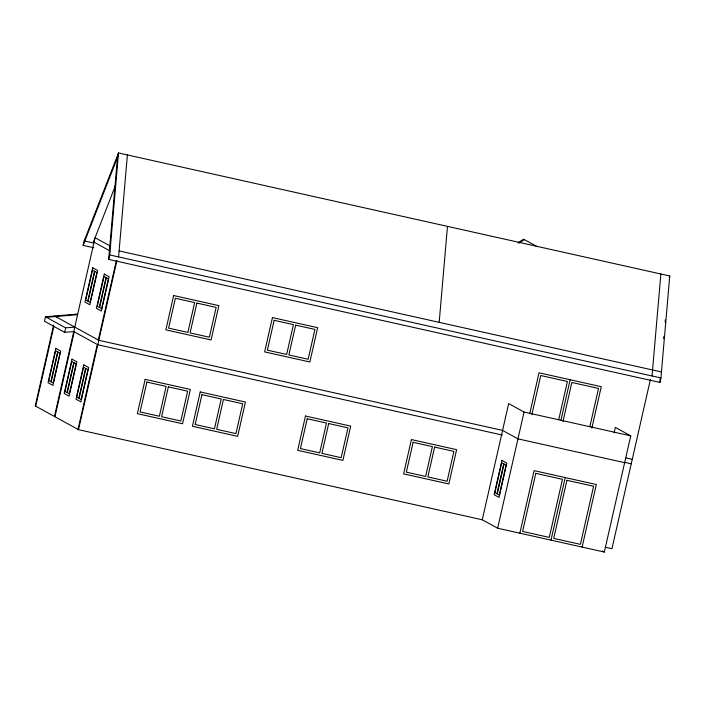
<?xml version="1.0" encoding="UTF-8"?>
<svg xmlns="http://www.w3.org/2000/svg" width="705" height="705" viewBox="0 0 705 705"><rect width="100%" height="100%" fill="white"/><g stroke="black" fill="none" stroke-linecap="round" stroke-linejoin="round"><path stroke-width="1.06" d="M108.676 259.405L117.488 157.426L118.51 152.959L669.75 275.981L660.938 377.95L659.924 382.418L108.676 259.405L109.698 254.928L118.51 152.959L84.168 240.907L83.155 245.375L93.897 247.772M118.581 256.92L127.394 154.941M439.18 322.352L447.472 226.375M652.046 375.968L660.858 273.989M659.924 382.418L660.303 378.03M663.713 338.559L663.899 336.364M665.132 322.114L665.326 319.92M77.62 314.051L45.499 316.783L44.485 321.251L64.666 332.337L73.761 331.562M53.624 325.049L35.25 405.913L78.493 429.671L482.273 519.779L497.651 528.23L604.335 552.041L630.737 435.849L615.359 427.406L614.143 432.764M35.735 406.177L53.844 326.45M64.666 332.337L65.68 327.869L74.774 327.094M54.47 416.47L95.078 237.717L110.456 246.168M54.946 416.734L74.236 331.826L97.299 344.498L78.008 429.407M98.312 340.03L116.404 260.436M78.493 429.671L116.924 260.498M482.273 519.779L508.666 403.595L524.044 412.046L630.737 435.849M497.651 528.23L524.044 412.046M529.86 413.095L539.017 372.804L601.259 386.692L591.865 428.05M531.852 414.619L540.735 375.536L567.41 381.484L558.765 419.51M519.876 533.191L534.09 470.632L596.324 484.52L582.11 547.08M560.986 420.039L570.142 379.748M562.978 421.564L571.852 382.48L598.527 388.429L589.891 426.454M550.993 540.136L565.207 477.576M669.345 277.761L669.75 275.981M650.389 379.546L611.949 548.719L605.683 547.327M83.155 245.375L117.488 157.426M115.426 185.6L93.06 242.89L84.168 240.907M518.052 242.749L523.621 239.198L536.382 246.212M518.818 243.155L524.37 239.612M46.459 317.303L77.488 314.677M119.101 250.918L661.457 371.958M109.698 254.928L660.938 377.95M55.554 316.536L57.704 317.012M625.987 457.95L632.262 459.343M97.783 344.763L502.436 435.073M624.806 462.374L631.239 463.811M624.648 462.665L517.955 438.854L502.577 430.402L98.797 340.295L54.593 316.007M94.065 242.185L110.077 250.989M602.414 550.984L604.335 552.041M45.499 316.783L65.68 327.869M55.854 348.402L48.055 382.709L52.945 385.397L60.736 351.09L55.854 348.402M55.58 350.764L48.804 380.603L50.883 381.749L57.669 351.91L55.58 350.764M57.907 352.042L51.13 381.881L53.21 383.026L59.987 353.187L57.907 352.042M71.989 359.18L64.199 393.487L69.081 396.175L76.88 361.868L71.989 359.18M92.752 267.785L84.953 302.093L89.843 304.771L97.634 270.464L92.752 267.785M71.725 361.55L64.948 391.39L67.028 392.526L73.805 362.696L71.725 361.55M92.478 270.147L85.702 299.986L87.781 301.132L94.567 271.293L92.478 270.147M74.043 362.819L67.266 392.659L69.354 393.804L76.131 363.965L74.043 362.819M94.805 271.425L88.028 301.264L90.108 302.41L96.885 272.571L94.805 271.425M104.269 274.06L96.47 308.367L101.361 311.055L109.152 276.748L104.269 274.06M83.798 364.873L75.999 399.18L80.89 401.859L88.68 367.552L83.798 364.873M104.005 276.43L97.219 306.27L99.308 307.415L106.085 277.576L104.005 276.43M83.525 367.235L76.748 397.074L78.828 398.219L85.613 368.38L83.525 367.235M106.323 277.708L99.546 307.547L101.626 308.693L108.411 278.854L106.323 277.708M85.851 368.512L79.075 398.351L81.154 399.497L87.931 369.658L85.851 368.512M145.16 379.361L137.36 413.668L182.577 423.758L190.368 389.451L145.16 379.361M146.869 382.092L140.092 411.931L159.365 416.232L166.142 386.393L146.869 382.092M173.659 295.545L165.869 329.861L211.077 339.942L218.876 305.635L173.659 295.545M175.378 298.277L168.601 328.116L187.874 332.416L194.65 302.577L175.378 298.277M168.363 386.886L161.586 416.726L180.859 421.026L187.636 391.187L168.363 386.886M196.871 303.079L190.094 332.919L209.367 337.219L216.144 307.38L196.871 303.079M200.229 391.945L192.439 426.252L237.655 436.342L245.446 402.035L200.229 391.945M201.947 394.668L195.17 424.507L214.443 428.807L221.22 398.977L201.947 394.668M223.441 399.471L216.664 429.31L235.937 433.61L242.714 403.771L223.441 399.471M272.438 317.594L264.639 351.901L309.856 361.991L317.655 327.684L272.438 317.594M274.157 320.326L267.371 350.165L286.644 354.465L293.43 324.626L274.157 320.326M295.651 325.12L288.865 354.959L308.138 359.259L314.923 329.42L295.651 325.12M305.485 416.012L297.686 450.319L342.903 460.409L350.702 426.102L305.485 416.012M307.204 418.744L300.418 448.583L319.691 452.883L326.477 423.044L307.204 418.744M328.697 423.546L321.912 453.385L341.185 457.686L347.97 427.847L328.697 423.546M411.42 439.567L403.621 473.875L448.838 483.965L456.628 449.658L411.42 439.567M413.13 442.299L406.353 472.138L425.626 476.439L432.403 446.6L413.13 442.299M434.624 447.093L427.847 476.933L447.12 481.233L453.897 451.394L434.624 447.093M501.942 460.418L494.143 494.725L499.034 497.413L506.825 463.097L501.942 460.418M501.678 462.78L494.892 492.619L496.981 493.764L503.758 463.925L501.678 462.78M503.996 464.057L497.219 493.897L499.299 495.042L506.075 465.203L503.996 464.057M535.8 473.355L522.608 531.455L549.274 537.404L562.475 479.312L535.8 473.355M566.926 480.299L553.725 538.4L580.4 544.348L593.592 486.256L566.926 480.299"/></g></svg>
